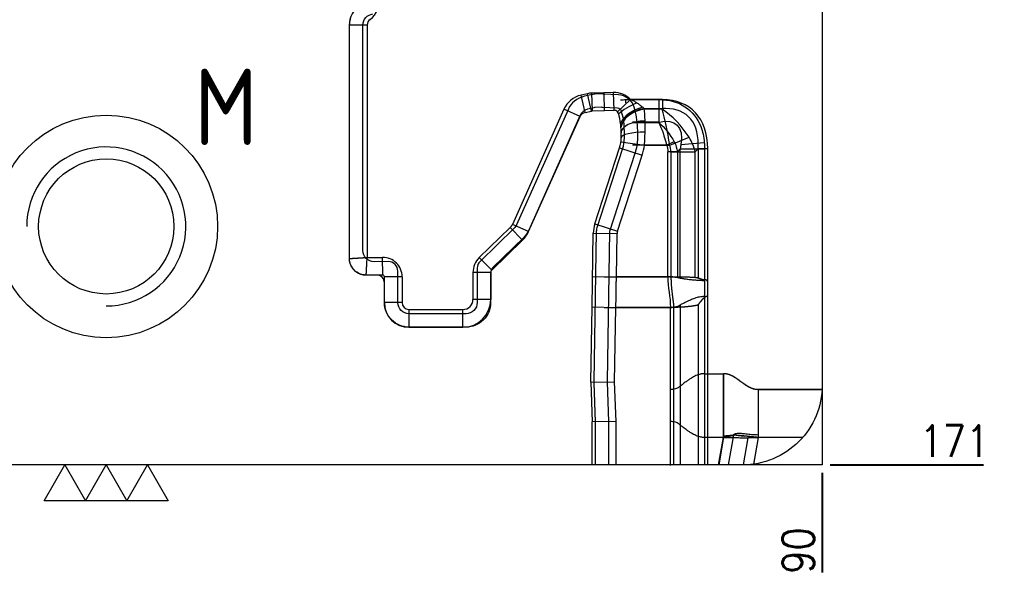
# Model space of a CAD drawing. Header units: millimetres. Extents: x 117382 to 126876, y -1151 to 1280.
# Drawn here: x 121202.8 to 121263.9, y 696.9 to 731.8 of the extents above; entities that cross this region are included whole.
import ezdxf
from ezdxf.enums import TextEntityAlignment as Align

# ---------------------------------------------------------------- set-up
doc = ezdxf.new("R2010")
doc.units = ezdxf.units.MM
doc.linetypes.add('HIDDEN', pattern=[0])
for name, color, linetype in [('DIE_P', 2, 'Continuous'), ('DIM', 4, 'Continuous'), ('PRESS', 3, 'Continuous'), ('PS_P', 2, 'Continuous'), ('TEXT', 4, 'Continuous')]:
    doc.layers.add(name, color=color, linetype=linetype)
doc.styles.add('gbenor', font='gbenor.shx', dxfattribs={"bigfont": 'gbcbig.shx'})
doc.styles.get("Standard").update_dxf_attribs({"font": 'txt.shx', "width": 0.85, "bigfont": 'ctxt.shx'})
doc.dimstyles.new('T-2-WX', dxfattribs={"dimtxt": 2, "dimasz": 2, "dimexe": 0.5, "dimexo": 0.5, "dimgap": 0.5, "dimtad": 1, "dimtxsty": 'Standard', "dimblk": 'OPEN30', "dimcen": 0, "dimazin": 3, "dimtfac": 1, "dimtmove": 0, "dimatfit": 3, "dimldrblk": 'OPEN30', "dimlwd": -1, "dimlwe": -1})

# ---------------------------------------------------------------- blocks, each defined once
blk = doc.blocks.new('*D7612')
at = {"layer": 'Defpoints', "color": 0}
for p in [(121163.304, 874.828), (121253.304, 703.828), (121253.304, 700.321)]:
    blk.add_point(p, dxfattribs=at)
at = {"layer": 'DIM', "color": 0}
blk.add_line((121253.304, 703.328), (121253.304, 697.069), dxfattribs=at)
at = {"layer": 'DIM', "color": 0, "lineweight": 5, "insert": (121251.804, 698.445), "char_height": 2, "attachment_point": 5, "rotation": 90}
blk.add_mtext('90', dxfattribs=at)
blk = doc.blocks.new('_Open30')
blk = doc.blocks.new('*D7613')
at = {"layer": 'Defpoints', "color": 0}
for p in [(121163.304, 874.828), (121253.304, 703.828), (121259.3, 703.828)]:
    blk.add_point(p, dxfattribs=at)
at = {"layer": 'DIM', "color": 0}
blk.add_line((121253.804, 703.828), (121263.442, 703.828), dxfattribs=at)
at = {"layer": 'DIM', "color": 0, "lineweight": 5, "insert": (121261.621, 705.328), "char_height": 2, "attachment_point": 5}
blk.add_mtext('171', dxfattribs=at)
blk = doc.blocks.new('*u7593')
at = {"layer": 'DIE_P', "color": 155, "linetype": 'Continuous', "lineweight": 13}
for p, q in [((-12.205, -62.203), (-13.323, -62.203)), ((-12.205, -62.203), (-12.205, -76.82)), ((1.636, -66.522), (1.237, -66.614)), ((1.889, -67.611), (1.636, -66.522)), ((2.68, -66.459), (1.896, -66.487)), ((1.896, -66.487), (1.936, -67.605)), ((3.265, -66.445), (2.68, -66.466)), ((3.265, -66.445), (3.305, -67.563)), ((1.489, -67.703), (1.237, -66.614)), ((4.353, -66.895), (3.535, -67.658)), ((6.355, -66.895), (4.353, -66.895)), ((6.355, -66.895), (6.355, -67.461)), ((0.16, -67.501), (-3.081, -74.739)), ((1.18, -67.958), (0.16, -67.501)), ((5.203, -67.461), (6.139, -67.461)), ((6.33, -67.492), (5.212, -67.492)), ((6.139, -67.461), (6.355, -67.461)), ((6.355, -67.461), (6.33, -67.492)), ((3.739, -69.549), (5.225, -69.754)), ((6.813, -69.754), (8.029, -69.265)), ((3.65, -69.935), (5.077, -70.398)), ((5.225, -69.754), (6.813, -69.754)), ((6.889, -70.183), (6.889, -78.05)), ((6.889, -70.183), (8.421, -70.183)), ((8.421, -70.183), (8.591, -69.981)), ((8.421, -78.09), (8.421, -70.183)), ((8.591, -69.981), (8.591, -78.116)), ((9.204, -69.981), (8.591, -69.981)), ((9.204, -78.362), (9.204, -69.981)), ((3.529, -75.165), (5.077, -70.398)), ((-3.217, -74.933), (-5.159, -76.828)), ((-2.436, -75.734), (-3.217, -74.933)), ((-2.061, -75.196), (-3.081, -74.739)), ((2.103, -74.702), (3.529, -75.165)), ((2.005, -75.285), (3.505, -75.311)), ((3.458, -78.05), (3.505, -75.311)), ((-12.205, -76.82), (-11.233, -76.816)), ((-11.229, -77.934), (-11.233, -76.816)), ((-5.159, -76.828), (-4.378, -77.628)), ((-10.01, -78.034), (-11.128, -78.034)), ((-10.01, -78.034), (-10.01, -79.664)), ((-5.557, -77.771), (-5.557, -79.464)), ((-4.439, -77.771), (-5.557, -77.771)), ((1.959, -78.025), (3.458, -78.05)), ((6.889, -78.05), (3.458, -78.05)), ((9.204, -89.87), (9.204, -79.262)), ((-10.01, -79.664), (-11.128, -79.664)), ((-4.439, -79.464), (-5.557, -79.464)), ((1.926, -79.937), (3.426, -79.962)), ((3.346, -84.642), (3.426, -79.962)), ((7.059, -79.962), (3.426, -79.962)), ((7.059, -79.962), (7.059, -89.87)), ((8.591, -79.809), (8.591, -89.87)), ((-9.578, -80.096), (-8.608, -80.096)), ((-9.578, -80.096), (-9.578, -81.214)), ((-8.608, -80.096), (-6.189, -80.096)), ((3.443, -87.129), (3.346, -84.642)), ((3.443, -89.87), (3.443, -87.129)), ((10.198, -88.122), (9.89, -89.87)), ((10.21, -88.048), (10.198, -88.122)), ((10.512, -89.87), (10.843, -87.998)), ((12.372, -88.144), (12.076, -89.823))]:
    blk.add_line(p, q, dxfattribs=at)
at = {"layer": 'DIE_P', "color": 2, "linetype": 'Continuous', "lineweight": 13}
for p, q in [((-13.323, -76.888), (-13.323, -62.203)), ((1.489, -67.703), (1.889, -67.611)), ((1.936, -67.605), (2.72, -67.577)), ((2.721, -67.584), (3.305, -67.563)), ((-2.061, -75.196), (1.18, -67.958)), ((2.103, -74.702), (3.65, -69.935)), ((1.926, -79.937), (2.005, -75.285)), ((-4.378, -77.628), (-2.436, -75.734)), ((-11.229, -77.934), (-12.269, -77.938)), ((-11.128, -79.664), (-11.128, -78.034)), ((-4.439, -77.771), (-4.439, -79.464)), ((1.846, -84.659), (1.926, -79.937)), ((-6.189, -81.214), (-6.189, -80.096)), ((-9.578, -81.214), (-6.189, -81.214)), ((1.846, -84.659), (3.346, -84.642)), ((1.846, -84.659), (1.943, -87.158)), ((3.443, -87.129), (1.943, -87.158)), ((1.943, -89.87), (1.943, -87.158))]:
    blk.add_line(p, q, dxfattribs=at)
at = {"layer": 'DIE_P', "color": 155, "linetype": 'Continuous', "lineweight": 13}
for centre, radius, start, end in [((-12.723, -60.853), 1.218, 305.14228, 89.29303), ((-11.773, -62.203), 0.432, 125.14228, 180), ((1.945, -67.854), 1.368, 92.0534, 103.03307), ((3.316, -67.863), 1.418, 43.00003, 92.0534), ((1.591, -68.142), 1.568, 103.03307, 155.87937), ((1.51, -69.24), 3.75, 342.01231, 352.11848), ((-3.658, -74.481), 0.632, 314.28839, 335.87937), ((4.005, -75.319), 0.5, 162.01231, 179.02534), ((-11.228, -78.034), 1.218, 0, 90.23292), ((-4.239, -77.771), 1.318, 134.28839, 180), ((-9.578, -79.664), 0.432, 180, 270), ((-6.189, -79.464), 0.632, 270, 0)]:
    blk.add_arc(centre, radius, start, end, dxfattribs=at)
at = {"layer": 'DIE_P', "color": 2, "linetype": 'Continuous', "lineweight": 13}
for centre, radius, start, end in [((-11.773, -62.203), 1.55, 125.14228, 180), ((1.591, -68.142), 0.45, 103.03307, 155.87937), ((1.945, -67.854), 0.25, 92.0534, 103.03307), ((3.316, -67.863), 0.3, 43.00004, 92.0534), ((3.316, -67.863), 0.3, 15.20699, 43.00004), ((-0.241, -68.829), 3.986, 6.19249, 15.20699), ((-3.05, -69.134), 6.812, 4.24348, 6.19249), ((-3.05, -69.134), 6.812, 4.02856, 4.24348), ((-3.05, -69.134), 6.812, 1.26619, 4.02856), ((1.51, -69.24), 2.25, 342.01231, 358.66845), ((-3.05, -69.134), 6.812, 358.66845, 1.26619), ((4.005, -75.319), 2, 162.01231, 179.02534), ((-3.658, -74.481), 1.75, 314.28839, 335.87937), ((-11.228, -78.034), 0.1, 0, 90.23292), ((-4.239, -77.771), 0.2, 134.28839, 180), ((-9.578, -79.664), 1.55, 180, 270), ((-6.189, -79.464), 1.75, 270, 0)]:
    blk.add_arc(centre, radius, start, end, dxfattribs=at)
at = {"layer": 'DIE_P', "color": 155, "linetype": 'Continuous', "lineweight": 13}
for centre, major_axis, ratio, start_param, end_param in [((4.744, -67.474), (-1.351, -0.653), 0.227975, 4.602656, 5.596464), ((3.982, -72.552), (4.228, 5.039), 0.60812, 5.656054, 6.755018), ((5.105, -68.249), (1.391, 0.56), 0.559681, 1.349042, 2.674847), ((5.203, -68.522), (-1.438, -0.428), 0.691941, 4.50923, 5.977073), ((5.212, -68.552), (-1.447, -0.394), 0.694371, 4.525651, 6.005564), ((6.33, -69.754), (-0.494, 3.199), 0.147555, 4.689605, 5.475003), ((6.33, -69.754), (-2.012, 2.552), 0.514913, 4.505431, 5.290829), ((5.887, -68.479), (1.816, 0.511), 0.489855, 1.165983, 1.175645), ((3.983, -72.551), (3.915, 4.665), 0.525388, 0.417686, 0.467588), ((3.982, -72.552), (3.915, 4.666), 0.525352, 5.656054, 6.700801), ((5.259, -68.95), (-1.5, -0.033), 0.472787, 4.701939, 6.283185), ((5.259, -69.327), (1.5, -0.035), 0.251158, 1.576634, 3.141593), ((5.323, -70.954), (-2.451, 2.057), 0.996729, 4.08526, 4.398826), ((5.323, -70.954), (1.268, 1.512), 0.60812, 5.656054, 5.96962)]:
    blk.add_ellipse(centre, major_axis=major_axis, ratio=ratio, start_param=start_param, end_param=end_param, dxfattribs=at)
for points, knots in [([(2.72, -67.577), (2.718, -67.506), (2.715, -67.428), (2.709, -67.258), (2.706, -67.167), (2.699, -66.975), (2.695, -66.875), (2.688, -66.669), (2.684, -66.564), (2.68, -66.459)], [0, 0, 0, 0, 0.25, 0.25, 0.5, 0.5, 0.75, 0.75, 1, 1, 1, 1]), ([(4.744, -67.097), (4.694, -67.061), (4.637, -67.026), (4.556, -66.984), (4.539, -66.975), (4.505, -66.959), (4.487, -66.95), (4.432, -66.926), (4.393, -66.911), (4.353, -66.895)], [0, 0, 0, 0, 0.5, 0.5, 0.625, 0.625, 0.75, 0.75, 1, 1, 1, 1]), ([(5.105, -67.366), (5.093, -67.356), (5.081, -67.345), (5.054, -67.324), (5.04, -67.313), (4.998, -67.28), (4.968, -67.258), (4.876, -67.191), (4.811, -67.145), (4.744, -67.097)], [0, 0, 0, 0, 0.125, 0.125, 0.25, 0.25, 0.5, 0.5, 1, 1, 1, 1]), ([(5.203, -67.461), (5.196, -67.454), (5.189, -67.446), (5.175, -67.43), (5.151, -67.407), (5.125, -67.383), (5.105, -67.366)], [0, 0, 0, 0, 0.25, 0.25, 0.5, 1, 1, 1, 1]), ([(5.259, -68.241), (5.258, -68.102), (5.254, -67.97), (5.239, -67.721), (5.228, -67.603), (5.212, -67.492)], [0, 0, 0, 0, 0.5, 0.5, 1, 1, 1, 1]), ([(5.259, -68.95), (5.261, -68.826), (5.261, -68.705), (5.261, -68.468), (5.261, -68.353), (5.259, -68.241)], [0, 0, 0, 0, 0.5, 0.5, 1, 1, 1, 1]), ([(-13.323, -76.888), (-13.319, -76.888), (-13.311, -76.887), (-13.298, -76.886), (-13.285, -76.886), (-13.272, -76.885), (-13.258, -76.884), (-13.245, -76.883), (-13.231, -76.882), (-13.217, -76.881), (-13.202, -76.88), (-13.187, -76.88), (-13.172, -76.879), (-13.157, -76.878), (-13.142, -76.877), (-13.126, -76.876), (-13.11, -76.875), (-13.094, -76.874), (-13.077, -76.873), (-13.06, -76.872), (-13.043, -76.871), (-13.026, -76.87), (-13.008, -76.869), (-12.99, -76.867), (-12.972, -76.866), (-12.954, -76.865), (-12.935, -76.864), (-12.916, -76.863), (-12.897, -76.862), (-12.877, -76.861), (-12.857, -76.859), (-12.837, -76.858), (-12.818, -76.857), (-12.798, -76.856), (-12.778, -76.855), (-12.757, -76.853), (-12.736, -76.852), (-12.713, -76.851), (-12.689, -76.849), (-12.664, -76.848), (-12.638, -76.846), (-12.611, -76.844), (-12.583, -76.843), (-12.554, -76.841), (-12.523, -76.839), (-12.492, -76.837), (-12.46, -76.835), (-12.426, -76.833), (-12.392, -76.831), (-12.357, -76.829), (-12.32, -76.827), (-12.283, -76.824), (-12.244, -76.822), (-12.218, -76.82), (-12.205, -76.82)], [0, 0, 0, 0, 0.014617, 0.029334, 0.044151, 0.059069, 0.074088, 0.089207, 0.104427, 0.119747, 0.135167, 0.150689, 0.16631, 0.182033, 0.197856, 0.213779, 0.229803, 0.245928, 0.262153, 0.278478, 0.294905, 0.311431, 0.328059, 0.344787, 0.361615, 0.378545, 0.395574, 0.412705, 0.429936, 0.447267, 0.464699, 0.482232, 0.499865, 0.516205, 0.533293, 0.551128, 0.569711, 0.589041, 0.609119, 0.629945, 0.651518, 0.673839, 0.696907, 0.720723, 0.745287, 0.770598, 0.796657, 0.823463, 0.851017, 0.879318, 0.908367, 0.938164, 0.968708, 1, 1, 1, 1]), ([(-12.269, -77.938), (-12.265, -77.868), (-12.26, -77.789), (-12.25, -77.619), (-12.245, -77.528), (-12.234, -77.336), (-12.229, -77.236), (-12.217, -77.03), (-12.211, -76.925), (-12.205, -76.82)], [0, 0, 0, 0, 0.25, 0.25, 0.5, 0.5, 0.75, 0.75, 1, 1, 1, 1]), ([(3.426, -79.962), (3.426, -79.942), (3.427, -79.922), (3.428, -79.882), (3.43, -79.822), (3.431, -79.762), (3.434, -79.642), (3.436, -79.563), (3.441, -79.324), (3.444, -79.166), (3.448, -78.849), (3.451, -78.69), (3.454, -78.451), (3.455, -78.331), (3.457, -78.191), (3.458, -78.121), (3.458, -78.09), (3.458, -78.07), (3.458, -78.06), (3.458, -78.05)], [0, 0, 0, 0, 0.03125, 0.03125, 0.0625, 0.125, 0.125, 0.25, 0.25, 0.5, 0.5, 0.75, 0.75, 0.875, 0.9375, 0.96875, 0.984375, 0.984375, 1, 1, 1, 1]), ([(6.889, -78.05), (6.889, -78.059), (6.889, -78.077), (6.889, -78.104), (6.89, -78.13), (6.89, -78.157), (6.891, -78.184), (6.892, -78.211), (6.892, -78.238), (6.893, -78.264), (6.894, -78.291), (6.895, -78.318), (6.896, -78.345), (6.897, -78.372), (6.898, -78.398), (6.9, -78.425), (6.901, -78.452), (6.903, -78.478), (6.904, -78.505), (6.906, -78.532), (6.908, -78.558), (6.91, -78.594), (6.914, -78.641), (6.919, -78.701), (6.925, -78.763), (6.932, -78.829), (6.939, -78.897), (6.947, -78.969), (6.955, -79.042), (6.964, -79.118), (6.973, -79.184), (6.98, -79.238), (6.985, -79.28), (6.991, -79.321), (6.996, -79.359), (7, -79.395), (7.005, -79.429), (7.01, -79.462), (7.014, -79.493), (7.018, -79.522), (7.022, -79.55), (7.026, -79.576), (7.029, -79.601), (7.033, -79.631), (7.038, -79.666), (7.043, -79.707), (7.046, -79.744), (7.049, -79.778), (7.052, -79.808), (7.054, -79.837), (7.056, -79.864), (7.057, -79.89), (7.058, -79.915), (7.059, -79.939), (7.059, -79.955), (7.059, -79.962)], [0, 0, 0, 0, 0.013805, 0.027629, 0.041467, 0.055317, 0.069175, 0.083039, 0.096908, 0.110782, 0.124662, 0.138552, 0.152452, 0.166353, 0.18025, 0.194141, 0.208024, 0.221898, 0.235761, 0.249612, 0.26345, 0.277275, 0.306164, 0.337063, 0.369823, 0.404322, 0.44042, 0.477982, 0.516805, 0.556738, 0.597633, 0.620951, 0.643158, 0.664303, 0.684424, 0.703555, 0.72172, 0.73893, 0.755241, 0.770703, 0.785315, 0.799092, 0.812082, 0.824321, 0.846236, 0.86761, 0.888447, 0.904812, 0.920421, 0.935308, 0.949501, 0.963042, 0.975957, 0.988272, 1, 1, 1, 1]), ([(8.421, -78.09), (8.416, -78.09), (8.404, -78.089), (8.383, -78.087), (8.359, -78.086), (8.331, -78.084), (8.29, -78.082), (8.236, -78.079), (8.168, -78.076), (8.1, -78.073), (8.021, -78.069), (7.931, -78.066), (7.829, -78.063), (7.729, -78.06), (7.628, -78.058), (7.527, -78.056), (7.423, -78.054), (7.347, -78.053), (7.3, -78.053), (7.285, -78.052), (7.269, -78.052), (7.252, -78.052), (7.235, -78.052), (7.218, -78.052), (7.2, -78.052), (7.182, -78.052), (7.164, -78.051), (7.145, -78.051), (7.126, -78.051), (7.106, -78.051), (7.086, -78.051), (7.066, -78.051), (7.045, -78.051), (7.024, -78.051), (7.002, -78.05), (6.981, -78.05), (6.958, -78.05), (6.936, -78.05), (6.913, -78.05), (6.897, -78.05), (6.889, -78.05)], [0, 0, 0, 0, 0.013893, 0.03264, 0.053558, 0.076588, 0.101859, 0.154548, 0.206018, 0.255886, 0.304314, 0.373789, 0.440696, 0.505105, 0.566629, 0.628292, 0.690615, 0.7538, 0.762794, 0.771992, 0.781398, 0.791011, 0.800833, 0.810865, 0.82111, 0.831568, 0.842241, 0.853131, 0.864239, 0.875565, 0.887089, 0.898808, 0.910726, 0.922845, 0.93517, 0.947703, 0.960449, 0.973411, 0.986594, 1, 1, 1, 1]), ([(8.591, -78.118), (8.588, -78.118), (8.585, -78.117), (8.578, -78.116), (8.574, -78.115), (8.567, -78.114), (8.564, -78.114), (8.557, -78.112), (8.553, -78.112), (8.535, -78.109), (8.521, -78.107), (8.5, -78.103), (8.493, -78.102), (8.479, -78.1), (8.472, -78.099), (8.461, -78.097), (8.457, -78.096), (8.45, -78.095), (8.447, -78.094), (8.442, -78.093), (8.44, -78.093), (8.437, -78.092), (8.433, -78.092), (8.429, -78.091), (8.426, -78.09), (8.424, -78.09), (8.423, -78.09), (8.421, -78.09)], [0, 0, 0, 0, 0.0625, 0.0625, 0.125, 0.125, 0.1875, 0.1875, 0.25, 0.25, 0.5, 0.5, 0.625, 0.625, 0.75, 0.75, 0.8125, 0.8125, 0.875, 0.875, 0.90625, 0.90625, 0.9375, 0.96875, 0.984375, 0.984375, 1, 1, 1, 1]), ([(8.877, -78.216), (8.873, -78.215), (8.865, -78.213), (8.854, -78.211), (8.842, -78.208), (8.831, -78.205), (8.819, -78.202), (8.808, -78.199), (8.797, -78.195), (8.783, -78.191), (8.766, -78.186), (8.75, -78.181), (8.735, -78.175), (8.719, -78.169), (8.703, -78.163), (8.688, -78.157), (8.674, -78.152), (8.66, -78.146), (8.645, -78.14), (8.63, -78.134), (8.619, -78.129), (8.61, -78.125), (8.605, -78.122), (8.6, -78.12), (8.597, -78.118), (8.594, -78.117), (8.592, -78.116), (8.591, -78.116), (8.591, -78.116)], [0, 0, 0, 0, 0.034927, 0.069923, 0.104998, 0.140157, 0.17538, 0.210667, 0.246028, 0.281473, 0.350158, 0.403803, 0.446334, 0.500258, 0.569263, 0.617379, 0.667961, 0.721004, 0.776389, 0.834218, 0.894406, 0.920455, 0.942962, 0.961106, 0.975077, 0.98669, 0.995078, 1, 1, 1, 1]), ([(9.204, -78.362), (9.189, -78.342), (9.174, -78.321), (9.144, -78.28), (9.129, -78.26), (9.114, -78.24)], [0, 0, 0, 0, 0.5, 0.5, 1, 1, 1, 1]), ([(9.204, -79.262), (9.204, -79.225), (9.204, -79.187), (9.204, -79.112), (9.205, -79.075), (9.205, -78.962), (9.205, -78.887), (9.205, -78.737), (9.205, -78.662), (9.204, -78.512), (9.204, -78.437), (9.204, -78.362)], [0, 0, 0, 0, 0.125, 0.125, 0.25, 0.25, 0.5, 0.5, 0.75, 0.75, 1, 1, 1, 1]), ([(9.204, -79.262), (9.201, -79.262), (9.197, -79.262), (9.19, -79.263), (9.183, -79.263), (9.176, -79.264), (9.169, -79.265), (9.162, -79.267), (9.155, -79.268), (9.147, -79.27), (9.14, -79.272), (9.132, -79.274), (9.125, -79.277), (9.117, -79.279), (9.11, -79.282), (9.102, -79.285), (9.094, -79.289), (9.086, -79.292), (9.078, -79.296), (9.07, -79.3), (9.062, -79.305), (9.054, -79.309), (9.046, -79.314), (9.037, -79.319), (9.029, -79.325), (9.021, -79.33), (9.012, -79.336), (9.004, -79.342), (8.995, -79.348), (8.987, -79.355), (8.978, -79.361), (8.969, -79.368), (8.96, -79.376), (8.952, -79.383), (8.943, -79.391), (8.934, -79.399), (8.925, -79.407), (8.916, -79.415), (8.907, -79.424), (8.898, -79.432), (8.889, -79.442), (8.876, -79.455), (8.859, -79.473), (8.839, -79.494), (8.818, -79.516), (8.799, -79.538), (8.779, -79.56), (8.76, -79.582), (8.741, -79.604), (8.723, -79.627), (8.705, -79.649), (8.687, -79.671), (8.67, -79.694), (8.653, -79.717), (8.637, -79.739), (8.621, -79.762), (8.606, -79.785), (8.596, -79.8), (8.591, -79.808)], [0, 0, 0, 0, 0.007498, 0.015094, 0.022798, 0.030616, 0.038558, 0.046631, 0.054842, 0.063198, 0.071705, 0.080371, 0.0892, 0.098198, 0.107371, 0.116723, 0.126259, 0.135984, 0.145901, 0.156015, 0.166329, 0.176847, 0.187572, 0.198507, 0.209654, 0.221018, 0.2326, 0.244403, 0.256429, 0.268681, 0.281159, 0.293868, 0.306807, 0.31998, 0.333387, 0.34703, 0.360912, 0.375032, 0.389393, 0.403996, 0.418842, 0.433932, 0.468807, 0.503749, 0.538758, 0.573834, 0.608976, 0.644186, 0.679462, 0.714807, 0.750218, 0.785697, 0.821244, 0.856859, 0.892542, 0.928293, 0.964112, 1, 1, 1, 1]), ([(8.59, -79.809), (8.588, -79.81), (8.583, -79.812), (8.576, -79.815), (8.568, -79.818), (8.56, -79.821), (8.551, -79.824), (8.542, -79.827), (8.532, -79.83), (8.521, -79.833), (8.51, -79.836), (8.497, -79.839), (8.485, -79.842), (8.471, -79.845), (8.457, -79.848), (8.442, -79.851), (8.426, -79.854), (8.41, -79.858), (8.392, -79.861), (8.374, -79.864), (8.355, -79.867), (8.336, -79.871), (8.315, -79.874), (8.294, -79.877), (8.271, -79.88), (8.248, -79.884), (8.224, -79.887), (8.198, -79.89), (8.172, -79.894), (8.145, -79.897), (8.117, -79.901), (8.088, -79.904), (8.058, -79.907), (8.027, -79.911), (7.995, -79.914), (7.961, -79.918), (7.926, -79.921), (7.889, -79.925), (7.85, -79.929), (7.811, -79.932), (7.772, -79.935), (7.732, -79.938), (7.691, -79.941), (7.651, -79.944), (7.61, -79.946), (7.569, -79.949), (7.527, -79.951), (7.486, -79.953), (7.444, -79.954), (7.402, -79.956), (7.359, -79.957), (7.317, -79.959), (7.274, -79.96), (7.231, -79.961), (7.188, -79.961), (7.145, -79.962), (7.102, -79.962), (7.073, -79.962), (7.059, -79.962)], [0, 0, 0, 0, 0.005956, 0.012371, 0.019247, 0.026586, 0.034389, 0.042657, 0.051392, 0.060593, 0.070263, 0.0804, 0.091007, 0.102083, 0.113629, 0.125644, 0.138131, 0.151088, 0.164516, 0.178415, 0.192785, 0.207627, 0.222941, 0.238727, 0.254985, 0.271715, 0.288917, 0.306592, 0.324739, 0.343358, 0.362451, 0.382016, 0.402054, 0.422564, 0.443548, 0.465005, 0.486935, 0.511169, 0.53542, 0.559689, 0.583975, 0.60828, 0.632603, 0.656945, 0.681308, 0.70569, 0.730092, 0.754516, 0.778961, 0.803428, 0.827917, 0.852429, 0.876964, 0.901522, 0.926104, 0.950711, 0.975343, 1, 1, 1, 1]), ([(10.195, -84.134), (10.195, -84.338), (10.195, -84.728), (10.195, -85.284), (10.195, -85.785), (10.195, -86.23), (10.195, -86.586), (10.194, -86.872), (10.194, -87.106), (10.194, -87.341), (10.194, -87.575), (10.194, -87.81), (10.194, -87.967), (10.195, -88.046)], [0, 0, 0, 0, 0.156623, 0.298893, 0.426872, 0.540594, 0.640068, 0.699939, 0.759828, 0.819741, 0.879715, 0.9398, 1, 1, 1, 1]), ([(12.372, -85.134), (12.364, -85.134), (12.346, -85.134), (12.319, -85.133), (12.292, -85.131), (12.265, -85.129), (12.237, -85.126), (12.209, -85.122), (12.181, -85.117), (12.153, -85.112), (12.125, -85.105), (12.096, -85.098), (12.067, -85.09), (12.038, -85.081), (12.009, -85.071), (11.979, -85.06), (11.949, -85.049), (11.919, -85.036), (11.889, -85.023), (11.858, -85.009), (11.828, -84.994), (11.794, -84.977), (11.758, -84.957), (11.717, -84.933), (11.674, -84.907), (11.627, -84.877), (11.577, -84.844), (11.524, -84.808), (11.469, -84.769), (11.41, -84.727), (11.348, -84.681), (11.287, -84.636), (11.23, -84.594), (11.18, -84.557), (11.135, -84.525), (11.096, -84.496), (11.062, -84.472), (11.025, -84.446), (10.985, -84.419), (10.94, -84.39), (10.896, -84.362), (10.853, -84.336), (10.812, -84.312), (10.773, -84.291), (10.738, -84.273), (10.705, -84.257), (10.672, -84.242), (10.64, -84.228), (10.607, -84.215), (10.575, -84.203), (10.543, -84.192), (10.51, -84.182), (10.478, -84.173), (10.446, -84.165), (10.414, -84.157), (10.383, -84.151), (10.351, -84.146), (10.32, -84.141), (10.288, -84.138), (10.257, -84.136), (10.226, -84.134), (10.205, -84.134), (10.195, -84.134)], [0, 0, 0, 0, 0.010857, 0.021863, 0.032964, 0.044176, 0.055521, 0.066995, 0.078613, 0.090389, 0.102328, 0.114443, 0.126738, 0.139223, 0.151904, 0.164792, 0.177897, 0.19121, 0.204762, 0.218554, 0.232565, 0.246847, 0.264359, 0.283563, 0.304493, 0.327143, 0.351548, 0.377711, 0.405628, 0.435308, 0.466784, 0.500044, 0.528135, 0.553564, 0.576272, 0.596226, 0.613454, 0.627969, 0.650816, 0.672852, 0.694099, 0.714582, 0.734311, 0.753275, 0.768396, 0.783307, 0.798014, 0.812526, 0.826853, 0.841003, 0.854987, 0.868814, 0.882474, 0.895975, 0.909339, 0.922583, 0.935721, 0.948756, 0.961688, 0.974531, 0.987298, 1, 1, 1, 1]), ([(12.372, -85.134), (12.372, -85.152), (12.372, -85.172), (12.372, -85.215), (12.372, -85.24), (12.372, -85.294), (12.372, -85.324), (12.372, -85.389), (12.372, -85.425), (12.372, -85.502), (12.372, -85.543), (12.372, -85.63), (12.372, -85.676), (12.372, -85.774), (12.372, -85.825), (12.372, -85.931), (12.372, -86.042), (12.372, -86.162), (12.372, -86.287), (12.372, -86.352), (12.372, -86.487), (12.372, -86.556), (12.372, -86.702), (12.372, -86.777), (12.372, -86.935), (12.372, -87.017), (12.372, -87.187), (12.372, -87.276), (12.372, -87.462), (12.372, -87.558), (12.372, -87.758), (12.372, -87.861), (12.372, -87.968)], [0, 0, 0, 0, 0.0625, 0.0625, 0.125, 0.125, 0.1875, 0.1875, 0.25, 0.25, 0.3125, 0.3125, 0.375, 0.375, 0.4375, 0.4375, 0.5, 0.5625, 0.5625, 0.625, 0.625, 0.6875, 0.6875, 0.75, 0.75, 0.8125, 0.8125, 0.875, 0.875, 0.9375, 0.9375, 1, 1, 1, 1]), ([(11.5, -88.054), (11.487, -88.053), (11.461, -88.05), (11.422, -88.046), (11.384, -88.043), (11.346, -88.039), (11.307, -88.035), (11.269, -88.032), (11.231, -88.028), (11.193, -88.025), (11.156, -88.022), (11.119, -88.018), (11.088, -88.016), (11.065, -88.014), (11.047, -88.012), (11.03, -88.011), (11.014, -88.01), (11.003, -88.009), (10.997, -88.008)], [0, 0, 0, 0, 0.07031, 0.141363, 0.213161, 0.285704, 0.35899, 0.433021, 0.507796, 0.583315, 0.659578, 0.736586, 0.814337, 0.852106, 0.889557, 0.92669, 0.963504, 1, 1, 1, 1]), ([(12.372, -88.144), (12.367, -88.143), (12.356, -88.142), (12.339, -88.14), (12.322, -88.139), (12.305, -88.137), (12.287, -88.135), (12.27, -88.133), (12.252, -88.131), (12.235, -88.129), (12.217, -88.128), (12.199, -88.126), (12.181, -88.124), (12.163, -88.122), (12.145, -88.12), (12.126, -88.118), (12.108, -88.116), (12.09, -88.114), (12.071, -88.112), (12.052, -88.11), (12.033, -88.108), (12.015, -88.106), (11.996, -88.105), (11.976, -88.103), (11.957, -88.101), (11.938, -88.099), (11.919, -88.097), (11.899, -88.095), (11.88, -88.093), (11.86, -88.09), (11.841, -88.088), (11.821, -88.086), (11.801, -88.084), (11.781, -88.082), (11.762, -88.08), (11.742, -88.078), (11.722, -88.076), (11.702, -88.074), (11.682, -88.072), (11.662, -88.07), (11.641, -88.068), (11.621, -88.066), (11.601, -88.064), (11.581, -88.062), (11.561, -88.06), (11.54, -88.058), (11.52, -88.056), (11.507, -88.055), (11.5, -88.054)], [0, 0, 0, 0, 0.018596, 0.037332, 0.056208, 0.075223, 0.094379, 0.113673, 0.133108, 0.152682, 0.172396, 0.192249, 0.212242, 0.232375, 0.252648, 0.27306, 0.293612, 0.314303, 0.335134, 0.356105, 0.377216, 0.398466, 0.419856, 0.441386, 0.463055, 0.484864, 0.506813, 0.528901, 0.551129, 0.573497, 0.596004, 0.618651, 0.641438, 0.664364, 0.68743, 0.710636, 0.733981, 0.757466, 0.781091, 0.804856, 0.82876, 0.852804, 0.876987, 0.90131, 0.925773, 0.950376, 0.975118, 1, 1, 1, 1])]:
    blk.add_open_spline(points, degree=3, knots=knots, dxfattribs=at)
for points, degree in [([(5.212, -67.492), (5.209, -67.481), (5.206, -67.471), (5.203, -67.461)], 3), ([(5.225, -69.754), (5.235, -69.618), (5.25, -69.348), (5.258, -69.082), (5.259, -68.95)], 3), ([(16.385, -85.134), (15.048, -85.134), (13.71, -85.134), (12.372, -85.134)], 3), ([(10.997, -88.008), (10.997, -88.005), (10.997, -88.002), (10.997, -87.999)], 3), ([(12.372, -87.968), (12.372, -88.026), (12.372, -88.085), (12.372, -88.144)], 3), ([(15.171, -88.144), (12.372, -88.144)], 1)]:
    blk.add_open_spline(points, degree=degree, dxfattribs=at)
at = {"layer": 'DIE_P', "color": 2, "linetype": 'Continuous', "lineweight": 13}
for points, degree in [([(-12.269, -77.938), (-12.478, -77.939), (-12.865, -77.78), (-13.162, -77.484), (-13.323, -77.098), (-13.323, -76.888)], 2), ([(10.728, -88.033), (10.73, -88.02), (10.731, -88.008), (10.733, -87.996)], 3), ([(10.85, -87.999), (10.815, -88.01), (10.776, -88.02), (10.734, -88.03)], 3)]:
    blk.add_open_spline(points, degree=degree, dxfattribs=at)
for points, knots in [([(9.114, -78.24), (9.113, -78.238), (9.111, -78.236), (9.106, -78.233), (9.104, -78.232), (9.096, -78.23), (9.091, -78.23), (9.081, -78.231), (9.075, -78.231), (9.065, -78.233), (9.06, -78.233), (9.05, -78.235), (9.045, -78.236), (9.035, -78.237), (9.03, -78.238), (9.023, -78.239), (9.021, -78.239), (9.019, -78.24), (9.019, -78.24), (9.018, -78.24), (9.018, -78.24), (9.015, -78.239), (9.007, -78.238), (8.999, -78.237), (8.954, -78.229), (8.915, -78.223), (8.877, -78.216)], [0, 0, 0, 0, 0.03125, 0.03125, 0.0625, 0.0625, 0.125, 0.125, 0.1875, 0.1875, 0.25, 0.25, 0.3125, 0.3125, 0.375, 0.375, 0.390625, 0.398438, 0.398438, 0.402344, 0.402344, 0.40625, 0.4375, 0.5, 0.5, 1, 1, 1, 1]), ([(10.733, -87.996), (10.738, -87.995), (10.745, -87.993), (10.754, -87.992), (10.758, -87.991), (10.764, -87.99), (10.771, -87.989), (10.777, -87.988), (10.783, -87.986), (10.786, -87.985), (10.793, -87.983), (10.796, -87.982), (10.802, -87.979), (10.806, -87.978), (10.813, -87.974), (10.816, -87.972), (10.822, -87.968), (10.826, -87.966), (10.833, -87.961), (10.837, -87.958), (10.842, -87.954), (10.845, -87.952), (10.853, -87.946), (10.86, -87.942), (10.874, -87.932), (10.882, -87.927), (10.901, -87.917), (10.911, -87.912), (10.928, -87.905), (10.934, -87.903), (10.946, -87.899), (10.953, -87.897), (10.972, -87.892), (10.986, -87.888), (11.001, -87.886)], [0, 0, 0, 0, 0.125, 0.125, 0.1875, 0.1875, 0.25, 0.3125, 0.3125, 0.375, 0.375, 0.4375, 0.4375, 0.5, 0.5, 0.5625, 0.5625, 0.59375, 0.625, 0.65625, 0.65625, 0.6875, 0.6875, 0.75, 0.75, 0.8125, 0.8125, 0.875, 0.875, 0.90625, 0.90625, 0.9375, 0.9375, 1, 1, 1, 1]), ([(10.997, -87.999), (10.996, -87.993), (10.996, -87.988), (10.995, -87.979), (10.995, -87.973), (10.993, -87.96), (10.992, -87.951), (10.992, -87.932), (10.993, -87.923), (10.996, -87.904), (10.999, -87.895), (11.001, -87.886)], [0, 0, 0, 0, 0.080948, 0.080948, 0.212241, 0.212241, 0.474827, 0.474827, 0.737414, 0.737414, 1, 1, 1, 1]), ([(11.001, -87.886), (11.04, -87.878), (11.083, -87.874), (11.154, -87.873), (11.178, -87.874), (11.226, -87.876), (11.25, -87.878), (11.3, -87.882), (11.325, -87.884), (11.376, -87.887), (11.402, -87.89), (11.483, -87.896), (11.539, -87.901), (11.655, -87.914), (11.715, -87.922), (11.837, -87.938), (11.899, -87.945), (11.994, -87.953), (12.027, -87.955), (12.092, -87.958), (12.126, -87.959), (12.228, -87.963), (12.299, -87.965), (12.372, -87.968)], [0, 0, 0, 0, 0.125, 0.125, 0.1875, 0.1875, 0.25, 0.25, 0.3125, 0.3125, 0.375, 0.375, 0.5, 0.5, 0.625, 0.625, 0.75, 0.75, 0.8125, 0.8125, 0.875, 0.875, 1, 1, 1, 1]), ([(10.734, -88.035), (10.715, -88.04), (10.696, -88.045), (10.656, -88.053), (10.615, -88.062), (10.572, -88.07), (10.527, -88.077), (10.505, -88.081), (10.436, -88.092), (10.39, -88.098), (10.331, -88.107), (10.319, -88.109), (10.295, -88.112), (10.277, -88.115), (10.259, -88.118), (10.25, -88.12), (10.246, -88.121), (10.242, -88.122), (10.241, -88.122), (10.24, -88.122), (10.24, -88.122), (10.24, -88.122), (10.238, -88.122), (10.236, -88.122), (10.223, -88.122), (10.211, -88.122), (10.198, -88.122)], [0, 0, 0, 0, 0.125, 0.125, 0.25, 0.375, 0.375, 0.5, 0.5, 0.75, 0.75, 0.8125, 0.8125, 0.875, 0.90625, 0.90625, 0.921875, 0.925781, 0.927734, 0.927734, 0.928711, 0.928711, 0.929688, 0.9375, 0.9375, 1, 1, 1, 1]), ([(10.202, -88.046), (10.218, -88.046), (10.232, -88.045), (10.252, -88.044), (10.258, -88.043), (10.267, -88.042), (10.27, -88.042), (10.276, -88.041), (10.29, -88.039), (10.305, -88.037), (10.328, -88.034), (10.34, -88.032), (10.374, -88.028), (10.397, -88.025), (10.431, -88.022), (10.443, -88.02), (10.466, -88.018), (10.477, -88.017), (10.511, -88.014), (10.532, -88.013), (10.564, -88.01), (10.574, -88.01), (10.594, -88.008), (10.605, -88.007), (10.625, -88.005), (10.636, -88.004), (10.656, -88.002), (10.666, -88.002), (10.686, -88), (10.696, -88), (10.715, -87.999), (10.724, -87.998), (10.733, -87.996)], [0, 0, 0, 0, 0.0625, 0.0625, 0.09375, 0.09375, 0.109375, 0.109375, 0.125, 0.1875, 0.1875, 0.25, 0.25, 0.375, 0.375, 0.4375, 0.4375, 0.5, 0.5, 0.625, 0.625, 0.6875, 0.6875, 0.75, 0.75, 0.8125, 0.8125, 0.875, 0.875, 0.9375, 0.9375, 1, 1, 1, 1]), ([(10.997, -88.008), (10.991, -88.008), (10.979, -88.007), (10.962, -88.006), (10.945, -88.004), (10.928, -88.003), (10.912, -88.002), (10.896, -88.001), (10.88, -88), (10.865, -87.999), (10.855, -87.998), (10.85, -87.998)], [0, 0, 0, 0, 0.11564, 0.230148, 0.343523, 0.455767, 0.566878, 0.676857, 0.785703, 0.893418, 1, 1, 1, 1]), ([(10.997, -87.999), (11.034, -88.001), (11.072, -88.009), (11.123, -88.017), (11.133, -88.018), (11.153, -88.021), (11.184, -88.023), (11.216, -88.025), (11.258, -88.027), (11.279, -88.028), (11.321, -88.032), (11.343, -88.034), (11.409, -88.042), (11.454, -88.048), (11.5, -88.054)], [0, 0, 0, 0, 0.25, 0.25, 0.3125, 0.3125, 0.375, 0.5, 0.5, 0.625, 0.625, 0.75, 0.75, 1, 1, 1, 1])]:
    blk.add_open_spline(points, degree=3, knots=knots, dxfattribs=at)

msp = doc.modelspace()

# ---------------------------------------------------------------- linework, layer by layer
at = {"layer": 'DIE_P', "lineweight": 5}
for p, q in [((121240.973, 726.602), (121240.973, 726.803)), ((121240.973, 726.803), (121241.303, 726.803)), ((121240.973, 726.602), (121240.973, 726.803)), ((121240.973, 726.803), (121241.303, 726.803)), ((121241.303, 726.803), (121243.065, 726.803)), ((121241.303, 726.803), (121243.065, 726.803)), ((121243.065, 725.389), (121243.065, 726.803)), ((121243.065, 725.389), (121243.065, 726.803)), ((121243.065, 725.389), (121241.38, 725.389)), ((121243.065, 725.389), (121241.38, 725.389)), ((121241.383, 725.358), (121243.04, 725.358)), ((121241.383, 725.358), (121243.04, 725.358)), ((121243.04, 725.358), (121243.065, 725.389)), ((121243.04, 725.358), (121243.065, 725.389)), ((121244.009, 724.14), (121243.523, 723.944)), ((121244.009, 724.14), (121243.523, 723.944)), ((121244.431, 723.979), (121245.898, 724.103)), ((121244.431, 723.979), (121245.898, 724.103)), ((121243.523, 723.944), (121241.376, 723.944)), ((121243.523, 723.944), (121241.376, 723.944)), ((121244.212, 723.515), (121243.599, 723.515)), ((121243.599, 715.648), (121243.599, 723.515)), ((121244.212, 723.515), (121243.599, 723.515)), ((121243.599, 715.648), (121243.599, 723.515)), ((121244.381, 723.717), (121244.212, 723.515)), ((121244.381, 723.717), (121244.212, 723.515)), ((121244.212, 723.515), (121244.212, 715.608)), ((121244.212, 723.515), (121244.212, 715.608)), ((121244.381, 715.58), (121244.381, 723.717)), ((121244.381, 723.717), (121245.913, 723.717)), ((121244.381, 715.58), (121244.381, 723.717)), ((121244.381, 723.717), (121245.913, 723.717)), ((121245.913, 723.717), (121245.913, 715.436)), ((121245.913, 723.717), (121245.913, 715.436)), ((121244.212, 715.608), (121244.381, 715.58)), ((121244.212, 715.608), (121244.381, 715.58)), ((121245.913, 715.436), (121245.913, 714.436)), ((121245.913, 715.436), (121245.913, 714.436)), ((121245.913, 714.436), (121245.913, 709.564)), ((121245.913, 714.436), (121245.913, 709.564)), ((121243.769, 708.564), (121243.769, 713.736)), ((121243.769, 708.564), (121243.769, 713.736)), ((121244.381, 713.89), (121244.381, 708.779)), ((121244.381, 713.89), (121244.381, 708.779)), ((121245.913, 709.564), (121247.104, 709.564)), ((121245.913, 709.564), (121245.913, 705.554)), ((121245.913, 709.564), (121247.104, 709.564)), ((121245.913, 709.564), (121245.913, 705.554)), ((121247.104, 705.554), (121247.104, 709.564)), ((121247.104, 705.554), (121247.104, 709.564)), ((121244.381, 708.779), (121244.381, 706.339)), ((121244.381, 708.779), (121244.381, 706.339)), ((121243.769, 706.554), (121243.769, 708.564)), ((121243.769, 706.554), (121243.769, 708.564)), ((121249.282, 708.564), (121253.297, 708.564)), ((121249.282, 708.564), (121253.297, 708.564)), ((121243.769, 703.784), (121243.769, 706.554)), ((121243.769, 703.784), (121243.769, 706.554)), ((121244.381, 706.339), (121244.381, 703.828)), ((121244.381, 706.339), (121244.381, 703.828)), ((121247.104, 705.554), (121245.913, 705.554)), ((121245.913, 705.554), (121245.913, 703.828)), ((121247.104, 705.554), (121245.913, 705.554)), ((121245.913, 705.554), (121245.913, 703.828)), ((121246.8, 703.828), (121247.104, 705.554)), ((121246.8, 703.828), (121247.104, 705.554)), ((121248.356, 703.828), (121248.658, 705.542)), ((121248.356, 703.828), (121248.658, 705.542)), ((121249.282, 705.554), (121248.984, 703.862)), ((121249.282, 705.554), (121248.984, 703.862)), ((121252.083, 705.554), (121249.282, 705.554)), ((121252.083, 705.554), (121249.282, 705.554))]:
    msp.add_line(p, q, dxfattribs=at)
at = {"layer": 'DIE_P', "color": 1, "linetype": 'Continuous', "lineweight": 5}
msp.add_lwpolyline([(121243.304, 874.832, -0.414214), (121253.304, 864.832), (121253.304, 708.828, -0.414214), (121248.304, 703.828), (121168.304, 703.828, -0.414214), (121163.304, 708.828), (121163.304, 869.832, -0.414214), (121168.304, 874.832)], format="xyb", close=True, dxfattribs=at)
at = {"layer": 'DIE_P', "color": 6, "linetype": 'Continuous', "lineweight": 5, "ltscale": 0.15}
for points in [[(121239.063, 703.828), (121239.063, 706.544), (121238.967, 708.999, -0.013966), (121238.966, 709.085), (121239.127, 718.522, -0.07437), (121239.178, 718.825), (121240.76, 723.698, 0.072804), (121240.879, 724.401, 0.021131), (121240.868, 724.994, 0.066233), (121240.685, 726.085, 0.314664), (121240.45, 726.269), (121239.502, 726.318, 0.022085), (121239.461, 726.319), (121239.038, 726.303, 0.047945), (121238.951, 726.292), (121238.552, 726.2, 0.234761), (121238.098, 725.826), (121234.857, 718.588, -0.094488), (121234.527, 718.115), (121232.612, 716.247, 0.202142), (121232.461, 715.889), (121232.461, 714.034, -0.414214), (121230.921, 712.494), (121227.333, 712.494, -0.414214), (121225.793, 714.034), (121225.793, 715.273, 0.415405), (121225.291, 715.773), (121224.643, 715.77, -0.415405), (121223.599, 716.81), (121223.599, 731.496, -0.249133), (121224.277, 732.772, 0.740204)], [(121239.903, 703.828), (121239.903, 706.56), (121239.807, 709.031, -0.013966), (121239.806, 709.071), (121239.967, 718.537), (121241.559, 723.439, 0.072804), (121241.719, 724.381, 0.020777), (121241.707, 725.034, 0.065659), (121241.487, 726.333, 0.314664), (121240.494, 727.107), (121239.546, 727.157, 0.022085), (121239.431, 727.158), (121239.008, 727.143, 0.047945), (121238.761, 727.11), (121238.362, 727.018, 0.234761), (121237.332, 726.17), (121234.091, 718.931, -0.094488), (121233.941, 718.716), (121231.802, 716.63, 0.202142), (121231.621, 716.201), (121231.621, 714.034, -0.414214), (121230.921, 713.334), (121227.333, 713.334, -0.414214), (121226.633, 714.034), (121226.633, 716.016, 0.415405), (121226.031, 716.616), (121225.142, 716.612, -0.415405), (121224.439, 717.312), (121224.439, 731.496, -0.386273), (121225.071, 732.192, 0.386273)]]:
    msp.add_lwpolyline(points, format="xyb", dxfattribs=at)
at = {"layer": 'DIE_P', "lineweight": 5}
msp.add_lwpolyline([(121208.304, 713.828, 2.414214), (121203.304, 718.828)], format="xyb", dxfattribs=at)
at = {"layer": 'DIE_P', "linetype": 'Continuous', "lineweight": 5, "ltscale": 10}
msp.add_circle((121208.304, 718.828), 7, dxfattribs=at)
at = {"layer": 'DIE_P', "lineweight": 5}
msp.add_circle((121208.304, 718.828), 4.25, dxfattribs=at)
at = {"layer": 'DIE_P', "lineweight": 5, "extrusion": (1.78222e-11, 1.78252e-15, -1)}
msp.add_ellipse((121240.249, 721.005), major_axis=(1.428, 5.712), ratio=0.696316, start_param=6.029972, end_param=6.110873, dxfattribs=at)
msp.add_ellipse((121240.249, 721.005), major_axis=(1.428, 5.712), ratio=0.696316, start_param=6.029972, end_param=6.110873, dxfattribs=at)
at = {"layer": 'DIE_P', "lineweight": 5, "extrusion": (1.78223e-11, 1.77616e-15, -1)}
msp.add_ellipse((121240.692, 721.146), major_axis=(4.228, 5.039), ratio=0.60812, start_param=5.811353, end_param=6.60748, dxfattribs=at)
msp.add_ellipse((121240.692, 721.146), major_axis=(4.228, 5.039), ratio=0.60812, start_param=5.811353, end_param=6.60748, dxfattribs=at)
at = {"layer": 'DIE_P', "lineweight": 5, "extrusion": (-9.86076e-32, -4.44089e-16, -1)}
msp.add_ellipse((121243.04, 723.944), major_axis=(-1.124, 1.742), ratio=0.451138, start_param=0.960352, end_param=1.74575, dxfattribs=at)
msp.add_ellipse((121243.04, 723.944), major_axis=(-1.124, 1.742), ratio=0.451138, start_param=0.960352, end_param=1.74575, dxfattribs=at)
at = {"layer": 'DIE_P', "lineweight": 5, "extrusion": (0, -4.44089e-16, -1)}
for centre, major_axis, ratio, start_param, end_param in [((121243.04, 723.944), (-0.51, 1.997), 0.22754, 0.843503, 1.628901), ((121243.04, 723.944), (-0.51, 1.997), 0.22754, 0.843503, 1.628901), ((121240.692, 721.146), (3.446, 4.107), 0.373037, 5.811353, 6.832131), ((121240.692, 721.146), (3.446, 4.107), 0.373037, 5.811353, 6.832131)]:
    msp.add_ellipse(centre, major_axis=major_axis, ratio=ratio, start_param=start_param, end_param=end_param, dxfattribs=at)
at = {"layer": 'DIE_P', "lineweight": 5, "extrusion": (5.59975e-17, -2.136e-13, -1)}
msp.add_ellipse((121240.692, 721.146), major_axis=(4.228, 5.039), ratio=0.60812, start_param=0.324295, end_param=0.548945, dxfattribs=at)
msp.add_ellipse((121240.692, 721.146), major_axis=(4.228, 5.039), ratio=0.60812, start_param=0.324295, end_param=0.548945, dxfattribs=at)
at = {"layer": 'DIE_P', "lineweight": 5, "extrusion": (2.46519e-32, -4.44089e-16, -1)}
msp.add_ellipse((121242.033, 722.744), major_axis=(1.581, 1.884), ratio=0.813078, start_param=0.313565, end_param=0.627131, dxfattribs=at)
msp.add_ellipse((121242.033, 722.744), major_axis=(1.581, 1.884), ratio=0.813078, start_param=0.313565, end_param=0.627131, dxfattribs=at)
at = {"layer": 'DIE_P', "lineweight": 5, "extrusion": (-1.03401e-17, 6.66268e-16, -1)}
msp.add_ellipse((121240.692, 721.146), major_axis=(4.228, 5.039), ratio=0.60812, start_param=0.548945, end_param=0.627131, dxfattribs=at)
msp.add_ellipse((121240.692, 721.146), major_axis=(4.228, 5.039), ratio=0.60812, start_param=0.548945, end_param=0.627131, dxfattribs=at)
at = {"layer": 'DIE_P', "lineweight": 5, "extrusion": (5.42472e-16, 2.02404e-16, -1)}
msp.add_ellipse((121242.033, 722.744), major_axis=(1.268, 1.512), ratio=0.60812, start_param=0.313565, end_param=0.627131, dxfattribs=at)
msp.add_ellipse((121242.033, 722.744), major_axis=(1.268, 1.512), ratio=0.60812, start_param=0.313565, end_param=0.627131, dxfattribs=at)
at = {"layer": 'DIE_P', "lineweight": 5, "extrusion": (4.93038e-32, -4.44089e-16, -1)}
msp.add_ellipse((121240.692, 721.146), major_axis=(3.446, 4.107), ratio=0.373037, start_param=0.548945, end_param=0.627131, dxfattribs=at)
msp.add_ellipse((121240.692, 721.146), major_axis=(3.446, 4.107), ratio=0.373037, start_param=0.548945, end_param=0.627131, dxfattribs=at)
at = {"layer": 'DIE_P', "lineweight": 5}
for points, degree in [([(121239.603, 715.649), (121243.599, 715.649)], 1), ([(121239.603, 715.649), (121240.935, 715.649), (121242.267, 715.649), (121243.599, 715.649)], 3), ([(121243.599, 715.648), (121243.599, 715.006), (121243.769, 714.378), (121243.769, 713.736)], 3), ([(121243.599, 715.648), (121243.599, 715.006), (121243.769, 714.378), (121243.769, 713.736)], 3), ([(121239.603, 713.737), (121240.991, 713.737), (121242.38, 713.737), (121243.769, 713.737)], 3), ([(121239.603, 713.737), (121243.769, 713.737)], 1), ([(121249.282, 708.564), (121249.282, 707.507), (121249.282, 706.612), (121249.282, 705.554)], 3), ([(121249.282, 708.564), (121249.282, 707.507), (121249.282, 706.612), (121249.282, 705.554)], 3)]:
    msp.add_open_spline(points, degree=degree, dxfattribs=at)
for points, knots in [([(121244.212, 715.608), (121244.192, 715.611), (121244.153, 715.618), (121244.085, 715.626), (121244.012, 715.633), (121243.935, 715.638), (121243.854, 715.643), (121243.77, 715.646), (121243.685, 715.648), (121243.628, 715.648), (121243.599, 715.648)], [0, 0, 0, 0, 0.12761, 0.254426, 0.380472, 0.505772, 0.63035, 0.754231, 0.877439, 1, 1, 1, 1]), ([(121244.212, 715.608), (121244.192, 715.611), (121244.153, 715.618), (121244.085, 715.626), (121244.012, 715.633), (121243.935, 715.638), (121243.854, 715.643), (121243.77, 715.646), (121243.685, 715.648), (121243.628, 715.648), (121243.599, 715.648)], [0, 0, 0, 0, 0.12761, 0.254426, 0.380472, 0.505772, 0.63035, 0.754231, 0.877439, 1, 1, 1, 1]), ([(121244.381, 715.58), (121244.412, 715.575), (121244.475, 715.564), (121244.579, 715.548), (121244.69, 715.532), (121244.809, 715.516), (121244.935, 715.5), (121245.066, 715.485), (121245.202, 715.471), (121245.342, 715.46), (121245.484, 715.45), (121245.627, 715.442), (121245.77, 715.437), (121245.866, 715.436), (121245.913, 715.436)], [0, 0, 0, 0, 0.081334, 0.163799, 0.24716, 0.331183, 0.415634, 0.500283, 0.584901, 0.669267, 0.753162, 0.83638, 0.918721, 1, 1, 1, 1]), ([(121244.381, 715.58), (121244.412, 715.575), (121244.475, 715.564), (121244.579, 715.548), (121244.69, 715.532), (121244.809, 715.516), (121244.935, 715.5), (121245.066, 715.485), (121245.202, 715.471), (121245.342, 715.46), (121245.484, 715.45), (121245.627, 715.442), (121245.77, 715.437), (121245.866, 715.436), (121245.913, 715.436)], [0, 0, 0, 0, 0.081334, 0.163799, 0.24716, 0.331183, 0.415634, 0.500283, 0.584901, 0.669267, 0.753162, 0.83638, 0.918721, 1, 1, 1, 1]), ([(121244.381, 713.89), (121244.405, 713.904), (121244.455, 713.932), (121244.54, 713.979), (121244.639, 714.03), (121244.768, 714.095), (121244.899, 714.157), (121245.083, 714.24), (121245.259, 714.312), (121245.455, 714.373), (121245.605, 714.409), (121245.757, 714.431), (121245.861, 714.434), (121245.913, 714.436)], [0, 0, 0, 0, 0.063233, 0.133321, 0.210266, 0.294069, 0.418579, 0.482675, 0.660351, 0.748985, 0.828804, 0.915176, 1, 1, 1, 1]), ([(121244.381, 713.89), (121244.405, 713.904), (121244.455, 713.932), (121244.54, 713.979), (121244.639, 714.03), (121244.768, 714.095), (121244.899, 714.157), (121245.083, 714.24), (121245.259, 714.312), (121245.455, 714.373), (121245.605, 714.409), (121245.757, 714.431), (121245.861, 714.434), (121245.913, 714.436)], [0, 0, 0, 0, 0.063233, 0.133321, 0.210266, 0.294069, 0.418579, 0.482675, 0.660351, 0.748985, 0.828804, 0.915176, 1, 1, 1, 1]), ([(121243.769, 713.736), (121243.796, 713.736), (121243.849, 713.737), (121243.929, 713.744), (121244.008, 713.754), (121244.083, 713.768), (121244.156, 713.787), (121244.225, 713.809), (121244.285, 713.835), (121244.338, 713.861), (121244.367, 713.88), (121244.381, 713.89)], [0, 0, 0, 0, 0.1120239, 0.2243176, 0.3371686, 0.4508603, 0.5656696, 0.6818656, 0.7997079, 0.9006076, 1, 1, 1, 1]), ([(121243.769, 713.736), (121243.796, 713.736), (121243.849, 713.737), (121243.929, 713.744), (121244.008, 713.754), (121244.083, 713.768), (121244.156, 713.787), (121244.225, 713.809), (121244.285, 713.835), (121244.338, 713.861), (121244.367, 713.88), (121244.381, 713.89)], [0, 0, 0, 0, 0.1120239, 0.2243176, 0.3371686, 0.4508603, 0.5656696, 0.6818656, 0.7997079, 0.9006076, 1, 1, 1, 1]), ([(121245.913, 709.564), (121245.886, 709.564), (121245.831, 709.563), (121245.75, 709.554), (121245.669, 709.541), (121245.566, 709.517), (121245.44, 709.475), (121245.245, 709.387), (121245.075, 709.286), (121244.896, 709.167), (121244.732, 709.053), (121244.546, 708.914), (121244.433, 708.822), (121244.381, 708.779)], [0, 0, 0, 0, 0.0424664, 0.084915, 0.1275282, 0.1704863, 0.2493178, 0.3368809, 0.513167, 0.573431, 0.7008473, 0.8637317, 1, 1, 1, 1]), ([(121245.913, 709.564), (121245.886, 709.564), (121245.831, 709.563), (121245.75, 709.554), (121245.669, 709.541), (121245.566, 709.517), (121245.44, 709.475), (121245.245, 709.387), (121245.075, 709.286), (121244.896, 709.167), (121244.732, 709.053), (121244.546, 708.914), (121244.433, 708.822), (121244.381, 708.779)], [0, 0, 0, 0, 0.0424664, 0.084915, 0.1275282, 0.1704863, 0.2493178, 0.3368809, 0.513167, 0.573431, 0.7008473, 0.8637317, 1, 1, 1, 1]), ([(121249.282, 708.564), (121249.251, 708.565), (121249.188, 708.567), (121249.093, 708.581), (121248.998, 708.602), (121248.901, 708.633), (121248.803, 708.672), (121248.696, 708.725), (121248.576, 708.794), (121248.404, 708.907), (121248.193, 709.064), (121247.983, 709.221), (121247.811, 709.335), (121247.661, 709.422), (121247.491, 709.498), (121247.297, 709.554), (121247.167, 709.561), (121247.104, 709.564)], [0, 0, 0, 0, 0.038324, 0.077384, 0.117488, 0.15892, 0.201937, 0.24677, 0.305439, 0.372119, 0.500098, 0.628077, 0.694556, 0.753425, 0.841157, 0.922625, 1, 1, 1, 1]), ([(121249.282, 708.564), (121249.251, 708.565), (121249.188, 708.567), (121249.093, 708.581), (121248.998, 708.602), (121248.901, 708.633), (121248.803, 708.672), (121248.696, 708.725), (121248.576, 708.794), (121248.404, 708.907), (121248.193, 709.064), (121247.983, 709.221), (121247.811, 709.335), (121247.661, 709.422), (121247.491, 709.498), (121247.297, 709.554), (121247.167, 709.561), (121247.104, 709.564)], [0, 0, 0, 0, 0.038324, 0.077384, 0.117488, 0.15892, 0.201937, 0.24677, 0.305439, 0.372119, 0.500098, 0.628077, 0.694556, 0.753425, 0.841157, 0.922625, 1, 1, 1, 1]), ([(121244.382, 708.779), (121244.37, 708.768), (121244.346, 708.746), (121244.288, 708.701), (121244.203, 708.65), (121244.075, 708.602), (121243.929, 708.57), (121243.823, 708.566), (121243.769, 708.564)], [0, 0, 0, 0, 0.085666, 0.170347, 0.373448, 0.568606, 0.782508, 1, 1, 1, 1]), ([(121244.382, 708.779), (121244.37, 708.768), (121244.346, 708.746), (121244.288, 708.701), (121244.203, 708.65), (121244.075, 708.602), (121243.929, 708.57), (121243.823, 708.566), (121243.769, 708.564)], [0, 0, 0, 0, 0.085666, 0.170347, 0.373448, 0.568606, 0.782508, 1, 1, 1, 1]), ([(121244.381, 706.339), (121244.37, 706.351), (121244.346, 706.373), (121244.288, 706.418), (121244.203, 706.469), (121244.075, 706.517), (121243.929, 706.549), (121243.823, 706.552), (121243.769, 706.554)], [0, 0, 0, 0, 0.085648, 0.170312, 0.373422, 0.568587, 0.782499, 1, 1, 1, 1]), ([(121244.381, 706.339), (121244.37, 706.351), (121244.346, 706.373), (121244.288, 706.418), (121244.203, 706.469), (121244.075, 706.517), (121243.929, 706.549), (121243.823, 706.552), (121243.769, 706.554)], [0, 0, 0, 0, 0.085648, 0.170312, 0.373422, 0.568587, 0.782499, 1, 1, 1, 1]), ([(121245.913, 705.554), (121245.886, 705.555), (121245.831, 705.556), (121245.75, 705.564), (121245.669, 705.578), (121245.566, 705.602), (121245.44, 705.644), (121245.245, 705.732), (121245.075, 705.833), (121244.896, 705.951), (121244.732, 706.066), (121244.546, 706.205), (121244.433, 706.297), (121244.381, 706.339)], [0, 0, 0, 0, 0.042466, 0.084915, 0.127528, 0.170486, 0.249318, 0.336881, 0.513167, 0.573431, 0.700847, 0.863732, 1, 1, 1, 1]), ([(121245.913, 705.554), (121245.886, 705.555), (121245.831, 705.556), (121245.75, 705.564), (121245.669, 705.578), (121245.566, 705.602), (121245.44, 705.644), (121245.245, 705.732), (121245.075, 705.833), (121244.896, 705.951), (121244.732, 706.066), (121244.546, 706.205), (121244.433, 706.297), (121244.381, 706.339)], [0, 0, 0, 0, 0.042466, 0.084915, 0.127528, 0.170486, 0.249318, 0.336881, 0.513167, 0.573431, 0.700847, 0.863732, 1, 1, 1, 1]), ([(121247.104, 705.554), (121247.153, 705.554), (121247.246, 705.554), (121247.379, 705.554), (121247.498, 705.553), (121247.604, 705.552), (121247.761, 705.55), (121247.994, 705.545), (121248.28, 705.538), (121248.483, 705.536), (121248.602, 705.539), (121248.64, 705.541), (121248.658, 705.542)], [0, 0, 0, 0, 0.08266, 0.158299, 0.226917, 0.288514, 0.343092, 0.503885, 0.711842, 0.902214, 0.953354, 1, 1, 1, 1]), ([(121247.104, 705.554), (121247.153, 705.554), (121247.246, 705.554), (121247.379, 705.554), (121247.498, 705.553), (121247.604, 705.552), (121247.761, 705.55), (121247.994, 705.545), (121248.28, 705.538), (121248.483, 705.536), (121248.602, 705.539), (121248.64, 705.541), (121248.658, 705.542)], [0, 0, 0, 0, 0.08266, 0.158299, 0.226917, 0.288514, 0.343092, 0.503885, 0.711842, 0.902214, 0.953354, 1, 1, 1, 1]), ([(121248.658, 705.542), (121248.673, 705.543), (121248.703, 705.546), (121248.778, 705.55), (121248.885, 705.553), (121249.024, 705.554), (121249.156, 705.554), (121249.242, 705.554), (121249.282, 705.554)], [0, 0, 0, 0, 0.0939075, 0.1945654, 0.4262057, 0.6376685, 0.828938, 1, 1, 1, 1]), ([(121248.658, 705.542), (121248.673, 705.543), (121248.703, 705.546), (121248.778, 705.55), (121248.885, 705.553), (121249.024, 705.554), (121249.156, 705.554), (121249.242, 705.554), (121249.282, 705.554)], [0, 0, 0, 0, 0.0939075, 0.1945654, 0.4262057, 0.6376685, 0.828938, 1, 1, 1, 1])]:
    msp.add_open_spline(points, degree=3, knots=knots, dxfattribs=at)
at = {"layer": 'PRESS', "color": 8, "linetype": 'HIDDEN', "lineweight": 5}
msp.add_lwpolyline([(121163.304, 703.828), (121163.304, 874.828), (121253.304, 874.828), (121253.304, 703.828)], close=True, dxfattribs=at)
at = {"layer": 'PRESS', "color": 4, "lineweight": 5}
msp.add_lwpolyline([(121204.406, 701.578), (121205.705, 703.828), (121207.005, 701.578), (121208.304, 703.828), (121209.603, 701.578), (121210.902, 703.828), (121212.201, 701.578), (121204.406, 701.578)], close=True, dxfattribs=at)

# ---------------------------------------------------------------- block references
at = {"layer": 'PS_P', "color": 2}
msp.add_blockref('*u7593', (121236.912, 793.698), dxfattribs=at)

# ---------------------------------------------------------------- texts
at = {"layer": 'TEXT', "color": 4, "lineweight": 5, "style": 'gbenor'}
msp.add_text('M', height=4.8, dxfattribs=at).set_placement((121215.827, 726.352), align=Align.MIDDLE_CENTER)

# ---------------------------------------------------------------- dimensions: what is measured, and where the dimension line sits
at = {"layer": 'DIM', "color": 4, "lineweight": 5}
for offset, dtype, picture, middle in [((0, -3.507), 1, '*D7612', (121251.804, 698.445)), ((5.996, 0), 0, '*D7613', (121261.621, 705.328))]:
    dim = msp.add_ordinate_dim(feature_location=(121253.304, 703.828), offset=offset, dtype=dtype, origin=(121163.304, 874.828), dimstyle='T-2-WX', dxfattribs=at)
    dim.commit()
    dim.dimension.update_dxf_attribs({"geometry": picture, "text_midpoint": middle})

doc.saveas('drawing.dxf')
